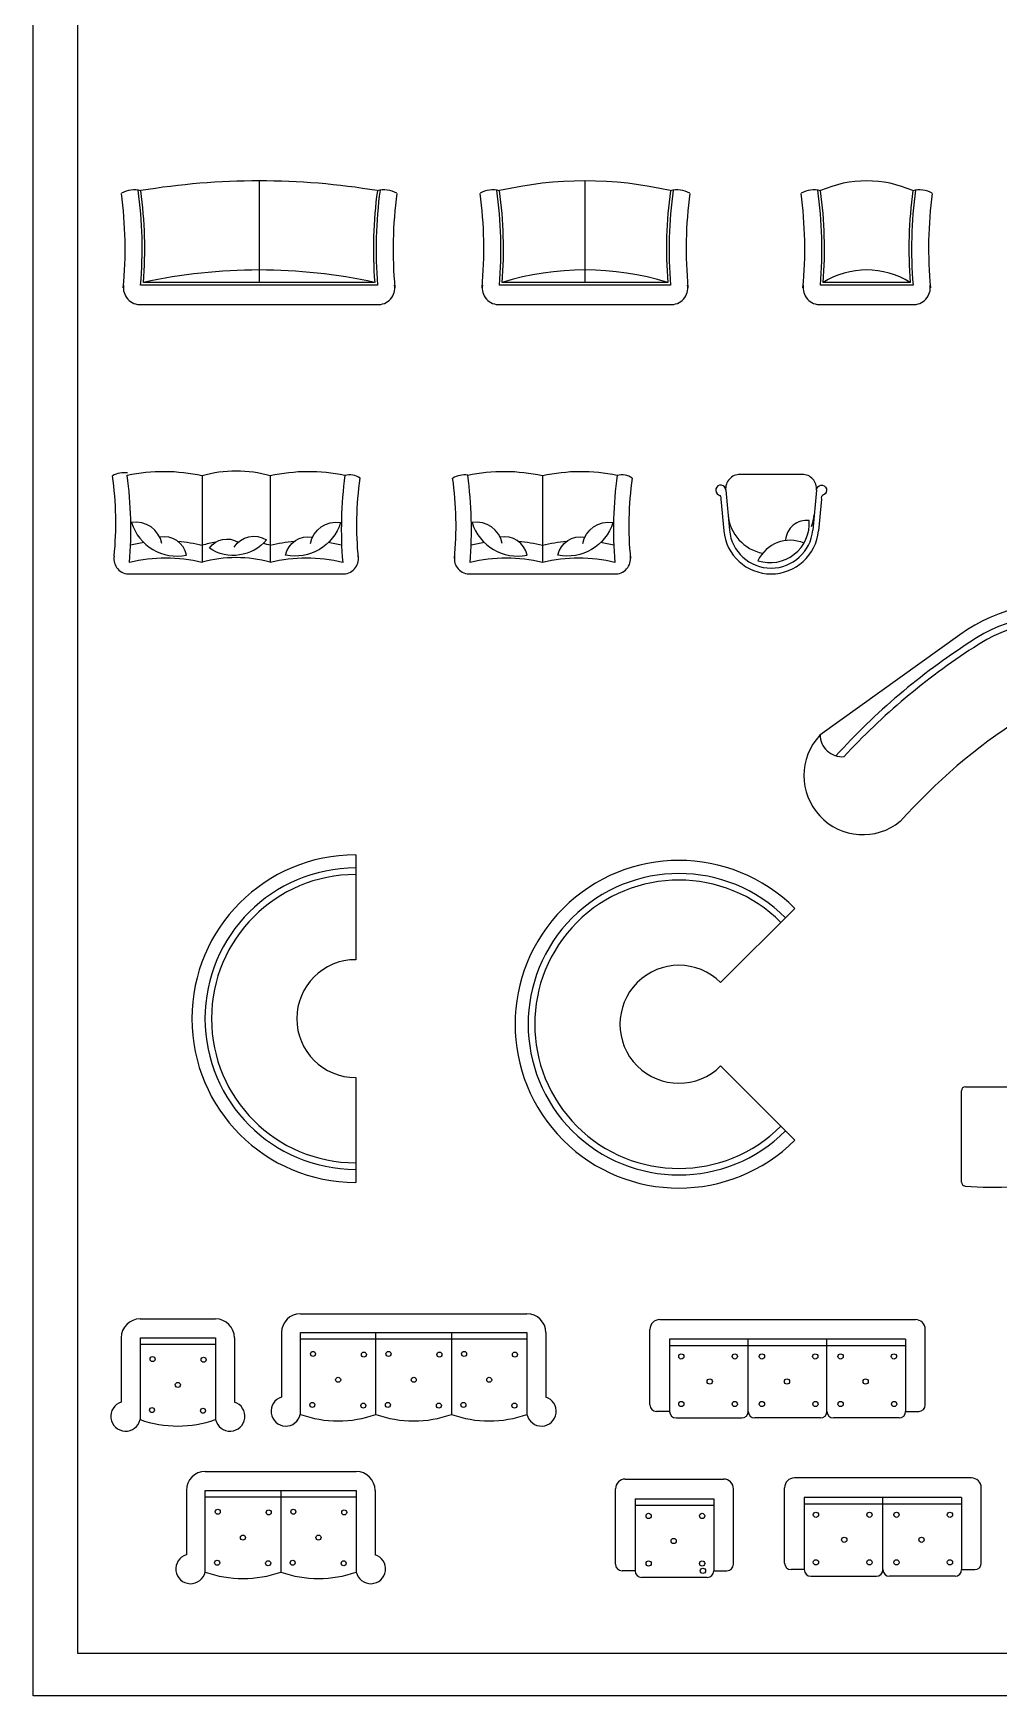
# Model space of a CAD drawing. Header units: inches. Extents: x 3.5 to 46, y 8.9 to 33.7.
# Drawn here: x 3.5 to 10.86, y 8.89 to 21.58 of the extents above; entities that cross this region are included whole.
import ezdxf

# ---------------------------------------------------------------- set-up
doc = ezdxf.new("R2010")
doc.units = ezdxf.units.IN
doc.header["$MEASUREMENT"] = 0
doc.layers.add('02', color=2, linetype='Continuous')
doc.layers.add('kadrbm', color=4, linetype='Continuous')

# ---------------------------------------------------------------- blocks, each defined once
blk = doc.blocks.new('kadrbm')
at = {"layer": 'kadrbm', "color": 4}
blk.add_lwpolyline([(0, 0), (0, 24.797), (21, 24.797), (21, 0), (0, 0)], close=True, dxfattribs=at)
blk.add_lwpolyline([(20.663, 0.326), (20.663, 24.46), (0.337, 24.46), (0.337, 0.326), (20.663, 0.326)], dxfattribs=at)

msp = doc.modelspace()

# ---------------------------------------------------------------- linework, layer by layer
at = {"layer": '02'}
for p, q in [((5.22, 20.449), (5.22, 19.674)), ((7.705, 20.449), (7.705, 19.674)), ((6.101, 19.674), (4.339, 19.674)), ((8.337, 19.674), (7.074, 19.674)), ((10.185, 19.674), (9.523, 19.674)), ((6.123, 19.654), (4.317, 19.654)), ((8.358, 19.654), (7.052, 19.654)), ((10.207, 19.654), (9.501, 19.654)), ((6.135, 19.504), (4.305, 19.504)), ((8.37, 19.504), (7.041, 19.504)), ((10.219, 19.504), (9.489, 19.504)), ((4.785, 18.198), (4.785, 17.538)), ((5.305, 18.198), (5.305, 17.538)), ((7.381, 18.198), (7.381, 17.538)), ((9.362, 18.209), (8.888, 18.209)), ((8.741, 18.02), (8.764, 17.779)), ((8.779, 18.089), (8.807, 17.783)), ((9.471, 18.089), (9.443, 17.783)), ((9.509, 18.02), (9.486, 17.779)), ((4.221, 17.45), (5.868, 17.45)), ((6.818, 17.45), (7.945, 17.45)), ((10.565, 16.986), (9.497, 16.218)), ((5.957, 15.306), (5.957, 14.506)), ((8.74, 14.331), (9.306, 14.897)), ((5.957, 13.606), (5.957, 12.806)), ((8.74, 13.695), (9.306, 13.129)), ((10.577, 12.809), (10.577, 13.506)), ((5.535, 11.804), (7.263, 11.804)), ((4.312, 11.765), (4.888, 11.765)), ((8.201, 11.109), (8.201, 11.684)), ((8.276, 11.759), (10.226, 11.759)), ((10.301, 11.109), (10.301, 11.684)), ((4.168, 11.621), (4.168, 11.129)), ((4.312, 11.621), (4.312, 10.997)), ((4.312, 11.621), (4.888, 11.621)), ((4.312, 11.573), (4.888, 11.573)), ((4.888, 11.621), (4.888, 10.997)), ((5.032, 11.621), (5.032, 11.129)), ((5.391, 11.66), (5.391, 11.168)), ((5.535, 11.66), (7.263, 11.66)), ((5.535, 11.036), (5.535, 11.66)), ((5.535, 11.612), (7.263, 11.612)), ((6.111, 11.036), (6.111, 11.66)), ((6.687, 11.66), (6.687, 11.036)), ((7.263, 11.66), (7.263, 11.036)), ((7.407, 11.66), (7.407, 11.168)), ((8.351, 11.609), (8.351, 11.059)), ((10.151, 11.609), (8.351, 11.609)), ((10.151, 11.559), (8.351, 11.559)), ((8.951, 11.059), (8.951, 11.609)), ((9.551, 11.059), (9.551, 11.609)), ((10.151, 11.609), (10.151, 11.059)), ((8.351, 11.059), (8.251, 11.059)), ((10.151, 11.059), (10.251, 11.059)), ((8.401, 11.009), (8.901, 11.009)), ((9.501, 11.009), (9.001, 11.009)), ((10.101, 11.009), (9.601, 11.009)), ((4.809, 10.6), (5.961, 10.6)), ((8.013, 10.542), (8.763, 10.542)), ((10.653, 10.551), (9.303, 10.551)), ((4.665, 10.456), (4.665, 9.965)), ((4.809, 9.832), (4.809, 10.456)), ((4.809, 10.456), (5.961, 10.456)), ((4.809, 10.408), (5.961, 10.408)), ((5.385, 10.456), (5.385, 9.832)), ((5.961, 10.456), (5.961, 9.832)), ((6.105, 10.456), (6.105, 9.965)), ((7.938, 9.892), (7.938, 10.467)), ((8.838, 9.892), (8.838, 10.467)), ((9.228, 9.901), (9.228, 10.476)), ((10.728, 9.901), (10.728, 10.476)), ((8.088, 10.392), (8.088, 9.842)), ((8.088, 10.392), (8.688, 10.392)), ((8.088, 10.342), (8.688, 10.342)), ((8.688, 10.392), (8.688, 9.842)), ((10.578, 10.401), (9.378, 10.401)), ((9.378, 10.401), (9.378, 9.851)), ((10.578, 10.351), (9.378, 10.351)), ((9.978, 9.851), (9.978, 10.401)), ((10.578, 10.401), (10.578, 9.851)), ((8.088, 9.842), (7.988, 9.842)), ((8.638, 9.792), (8.138, 9.792)), ((8.688, 9.842), (8.788, 9.842)), ((9.378, 9.851), (9.278, 9.851)), ((9.428, 9.801), (9.928, 9.801)), ((10.528, 9.801), (10.028, 9.801)), ((10.578, 9.851), (10.678, 9.851))]:
    msp.add_line(p, q, dxfattribs=at)
for points in [[(8.779, 18.089, 1.846634), (8.725, 18.054, -0.3823), (8.741, 18.02, -0.3823)], [(9.471, 18.089, -1.846634), (9.525, 18.054, 0.3823), (9.509, 18.02, 0.3823)], [(4.478, 17.681, 0.414077), (4.247, 17.841, 0.382356), (4.667, 17.593, 0.405465), (4.462, 17.731)], [(5.611, 17.681, -0.414077), (5.842, 17.841, -0.382356), (5.422, 17.593, -0.405465), (5.627, 17.731)], [(7.074, 17.681, 0.414077), (6.844, 17.841, 0.382356), (7.264, 17.593, 0.405465), (7.058, 17.731)], [(7.688, 17.681, -0.414077), (7.919, 17.841, -0.382356), (7.499, 17.593, -0.405465), (7.704, 17.731)], [(9.376, 17.684, 0.406369), (9.025, 17.55, 0.534799), (9.415, 17.857, 0.42371), (9.236, 17.71, 0.420016)], [(5.029, 17.655, -0.414077), (5.276, 17.709, -0.382356), (4.841, 17.646, -0.405465), (5.06, 17.691)]]:
    msp.add_lwpolyline(points, format="xyb", dxfattribs=at)
msp.add_lwpolyline([(10.607, 13.536), (11.259, 13.536)], dxfattribs=at)
for centre, radius in [((4.408, 11.458), 0.0192), ((4.797, 11.453), 0.0192), ((5.631, 11.497), 0.0192), ((6.019, 11.492), 0.0192), ((6.207, 11.497), 0.0192), ((6.595, 11.492), 0.0192), ((6.783, 11.497), 0.0192), ((7.171, 11.492), 0.0192), ((8.44, 11.478), 0.02), ((8.848, 11.478), 0.02), ((9.055, 11.478), 0.02), ((9.462, 11.478), 0.02), ((9.655, 11.478), 0.02), ((10.062, 11.478), 0.02), ((5.823, 11.3), 0.0192), ((6.399, 11.3), 0.0192), ((6.975, 11.3), 0.0192), ((8.657, 11.287), 0.02), ((9.246, 11.287), 0.02), ((9.846, 11.287), 0.02), ((4.6, 11.261), 0.0192), ((4.403, 11.069), 0.0192), ((4.792, 11.064), 0.0192), ((5.626, 11.108), 0.0192), ((6.015, 11.103), 0.0192), ((6.202, 11.108), 0.0192), ((6.591, 11.103), 0.0192), ((6.778, 11.108), 0.0192), ((7.167, 11.103), 0.0192), ((8.44, 11.115), 0.02), ((8.848, 11.115), 0.02), ((9.055, 11.115), 0.02), ((9.463, 11.115), 0.02), ((9.655, 11.115), 0.02), ((10.063, 11.115), 0.02), ((4.905, 10.293), 0.0192), ((5.293, 10.288), 0.0192), ((5.481, 10.293), 0.0192), ((5.869, 10.288), 0.0192), ((8.191, 10.261), 0.02), ((8.599, 10.261), 0.02), ((9.467, 10.27), 0.02), ((9.875, 10.27), 0.02), ((10.081, 10.27), 0.02), ((10.489, 10.27), 0.02), ((5.097, 10.096), 0.0192), ((5.673, 10.096), 0.0192), ((8.382, 10.07), 0.02), ((9.683, 10.079), 0.02), ((10.272, 10.079), 0.02), ((4.9, 9.904), 0.0192), ((5.289, 9.9), 0.0192), ((5.476, 9.904), 0.0192), ((5.865, 9.9), 0.0192), ((8.191, 9.898), 0.02), ((8.599, 9.898), 0.02), ((9.467, 9.907), 0.02), ((9.875, 9.907), 0.02), ((10.081, 9.907), 0.02), ((10.489, 9.907), 0.02), ((8.605, 9.842), 0.02)]:
    msp.add_circle(centre, radius, dxfattribs=at)
for centre, radius, start, end in [((5.22, 14.949), 5.5, 80.5684, 99.4316), ((7.705, 17.559), 2.89, 76.9752, 103.0248), ((9.854, 19.582), 0.867, 66.1021, 113.8979), ((4.268, 20.188), 0.193, 74.8081, 120.5946), ((1.027, 19.929), 3.171, 354.6582, 7.7014), ((1.027, 19.929), 3.301, 355.2218, 7.8259), ((1.027, 19.929), 3.321, 355.5968, 7.7014), ((9.413, 19.929), 3.321, 172.2986, 184.4032), ((9.413, 19.929), 3.301, 172.1741, 184.7782), ((6.172, 20.188), 0.193, 59.4054, 105.1919), ((9.413, 19.929), 3.171, 172.2986, 185.3418), ((7.003, 20.188), 0.193, 74.8081, 120.5946), ((3.763, 19.929), 3.171, 354.6582, 7.7014), ((3.763, 19.929), 3.301, 355.2218, 7.8259), ((3.763, 19.929), 3.321, 355.5968, 7.7014), ((11.648, 19.929), 3.321, 172.2986, 184.4032), ((11.648, 19.929), 3.301, 172.1741, 184.7782), ((8.407, 20.188), 0.193, 59.4054, 105.1919), ((11.648, 19.929), 3.171, 172.2986, 185.3418), ((9.452, 20.188), 0.193, 74.8081, 120.5946), ((6.211, 19.929), 3.171, 354.6582, 7.7014), ((6.211, 19.929), 3.301, 355.2218, 7.8259), ((6.211, 19.929), 3.321, 355.5968, 7.7014), ((13.497, 19.929), 3.321, 172.2986, 184.4032), ((13.497, 19.929), 3.301, 172.1741, 184.7782), ((10.256, 20.188), 0.193, 59.4054, 105.1919), ((13.497, 19.929), 3.171, 172.2986, 185.3418), ((5.22, 15.605), 4.164, 77.7814, 102.2186), ((7.705, 17.61), 2.159, 73.0028, 106.9972), ((9.854, 19.14), 0.629, 58.2085, 121.7915), ((4.313, 19.633), 0.128, 170.3972, 273.5625), ((6.127, 19.633), 0.128, 266.4375, 9.6028), ((7.049, 19.633), 0.128, 170.3972, 273.5625), ((8.362, 19.633), 0.128, 266.4375, 9.6028), ((9.497, 19.633), 0.128, 170.3972, 273.5625), ((10.211, 19.633), 0.128, 266.4375, 9.6028), ((4.19, 18.048), 0.174, 81.1283, 120.5946), ((1.57, 17.836), 2.557, 354.3556, 8.1381), ((4.49, 16.873), 1.357, 77.4521, 101.7006), ((1.16, 17.79), 3.082, 355.3085, 7.6839), ((5.045, 17.27), 0.964, 74.3476, 105.6524), ((5.599, 16.873), 1.357, 78.2994, 102.5479), ((8.929, 17.79), 3.082, 172.3161, 184.6915), ((5.91, 18.074), 0.132, 52.8749, 105.4021), ((8.52, 17.818), 2.557, 171.8619, 185.6444), ((6.785, 18.031), 0.174, 81.1283, 120.5946), ((4.165, 17.818), 2.557, 354.3556, 8.1381), ((7.086, 16.873), 1.357, 77.4521, 101.7006), ((3.757, 17.79), 3.082, 355.3085, 7.6839), ((7.676, 16.873), 1.357, 78.2994, 102.5479), ((11.005, 17.79), 3.082, 172.3161, 184.6915), ((7.986, 18.074), 0.132, 52.8749, 105.4021), ((10.597, 17.818), 2.557, 171.8619, 185.6444), ((8.888, 18.099), 0.11, 90, 185.3503), ((9.362, 18.099), 0.11, 354.6497, 90), ((9.125, 17.931), 0.33, 185.3503, 258.7451), ((9.125, 17.931), 0.33, 338.9963, 354.6497), ((9.125, 17.813), 0.363, 185.3503, 354.6497), ((9.125, 17.813), 0.319, 185.3503, 354.6497), ((4.508, 16.506), 1.194, 98.0295, 102.9931), ((4.508, 16.506), 1.194, 76.623, 85.5229), ((5.045, 16.74), 0.964, 99.3881, 105.6524), ((5.045, 16.74), 0.964, 74.3476, 77.6908), ((5.581, 16.506), 1.194, 94.4771, 103.377), ((5.581, 16.506), 1.194, 77.0069, 81.9705), ((7.105, 16.506), 1.194, 98.0295, 102.9931), ((7.105, 16.506), 1.194, 76.623, 85.5229), ((7.658, 16.506), 1.194, 94.4771, 103.377), ((7.658, 16.506), 1.194, 77.0069, 81.9705), ((4.228, 17.565), 0.116, 170.3972, 273.5625), ((4.508, 16.376), 1.194, 76.623, 103.377), ((5.045, 16.61), 0.964, 74.3476, 105.6524), ((5.581, 16.376), 1.194, 76.623, 103.377), ((5.861, 17.565), 0.116, 266.4375, 9.6028), ((6.825, 17.565), 0.116, 170.3972, 273.5625), ((7.105, 16.376), 1.194, 76.623, 103.377), ((7.658, 16.376), 1.194, 76.623, 103.377), ((7.937, 17.565), 0.116, 266.4375, 9.6028), ((11.295, 15.983), 1.24, 25.847, 126.0574), ((11.295, 15.983), 1.15, 25.6934, 124.7101), ((11.295, 15.983), 1.1, 25.5998, 124.7525), ((13.431, 12.603), 5.147, 122.8316, 137.7818), ((13.431, 12.603), 5.097, 122.8224, 137.3745), ((13.431, 12.603), 4.447, 122.7057, 138.3067), ((9.825, 15.91), 0.45, 136.7468, 309.3119), ((9.668, 16.225), 0.17, 180.6453, 274.1037), ((5.957, 14.056), 1.25, 90, 270), ((8.422, 14.013), 1.25, 45, 315), ((5.957, 14.056), 1.15, 90, 270), ((5.957, 14.056), 1.1, 90, 270), ((8.422, 14.013), 1.15, 45, 315), ((8.422, 14.013), 1.1, 45, 315), ((5.957, 14.056), 0.45, 90, 270), ((8.422, 14.013), 0.45, 45, 315), ((10.607, 13.506), 0.03, 90, 180), ((10.811, 14.976), 2.207, 264.6059, 283.9753), ((10.607, 12.809), 0.03, 180, 264.6059), ((5.535, 11.66), 0.144, 90, 180), ((7.263, 11.66), 0.144, 0, 90), ((4.312, 11.621), 0.144, 90, 180), ((4.888, 11.621), 0.144, 0, 90), ((8.276, 11.684), 0.075, 90, 180), ((10.226, 11.684), 0.075, 0, 90), ((5.424, 11.06), 0.113, 107.205, 347.5934), ((7.373, 11.06), 0.113, 192.4066, 72.795), ((4.202, 11.021), 0.113, 107.205, 347.5934), ((4.999, 11.021), 0.113, 192.4066, 72.795), ((8.251, 11.109), 0.05, 180, 270), ((8.401, 11.059), 0.05, 180, 270), ((8.901, 11.059), 0.05, 270, 0), ((9.001, 11.059), 0.05, 180, 270), ((9.501, 11.059), 0.05, 270, 0), ((9.601, 11.059), 0.05, 180, 270), ((10.101, 11.059), 0.05, 270, 0), ((10.251, 11.109), 0.05, 270, 0), ((4.6, 11.811), 0.864, 250.5288, 289.4712), ((5.823, 11.85), 0.864, 250.5288, 289.4712), ((6.399, 11.85), 0.864, 250.5288, 289.4712), ((6.975, 11.85), 0.864, 250.5288, 289.4712), ((4.809, 10.456), 0.144, 90, 180), ((5.961, 10.456), 0.144, 0, 90), ((8.013, 10.467), 0.075, 90, 180), ((8.763, 10.467), 0.075, 0, 90), ((9.303, 10.476), 0.075, 90, 180), ((10.653, 10.476), 0.075, 0, 90), ((4.698, 9.857), 0.113, 107.205, 347.5934), ((6.071, 9.857), 0.113, 192.4066, 72.795), ((9.278, 9.901), 0.05, 180, 270), ((10.678, 9.901), 0.05, 270, 0), ((5.097, 10.647), 0.864, 250.5288, 289.4712), ((5.673, 10.647), 0.864, 250.5288, 289.4712), ((7.988, 9.892), 0.05, 180, 270), ((8.138, 9.842), 0.05, 180, 270), ((8.638, 9.842), 0.05, 270, 0), ((8.788, 9.892), 0.05, 270, 0), ((9.428, 9.851), 0.05, 180, 270), ((9.928, 9.851), 0.05, 270, 0), ((10.028, 9.851), 0.05, 180, 270), ((10.528, 9.851), 0.05, 270, 0)]:
    msp.add_arc(centre, radius, start, end, dxfattribs=at)

# ---------------------------------------------------------------- block references
at = {"layer": 'kadrbm'}
msp.add_blockref('kadrbm', (3.497, 8.889), dxfattribs=at)

doc.saveas('drawing.dxf')
